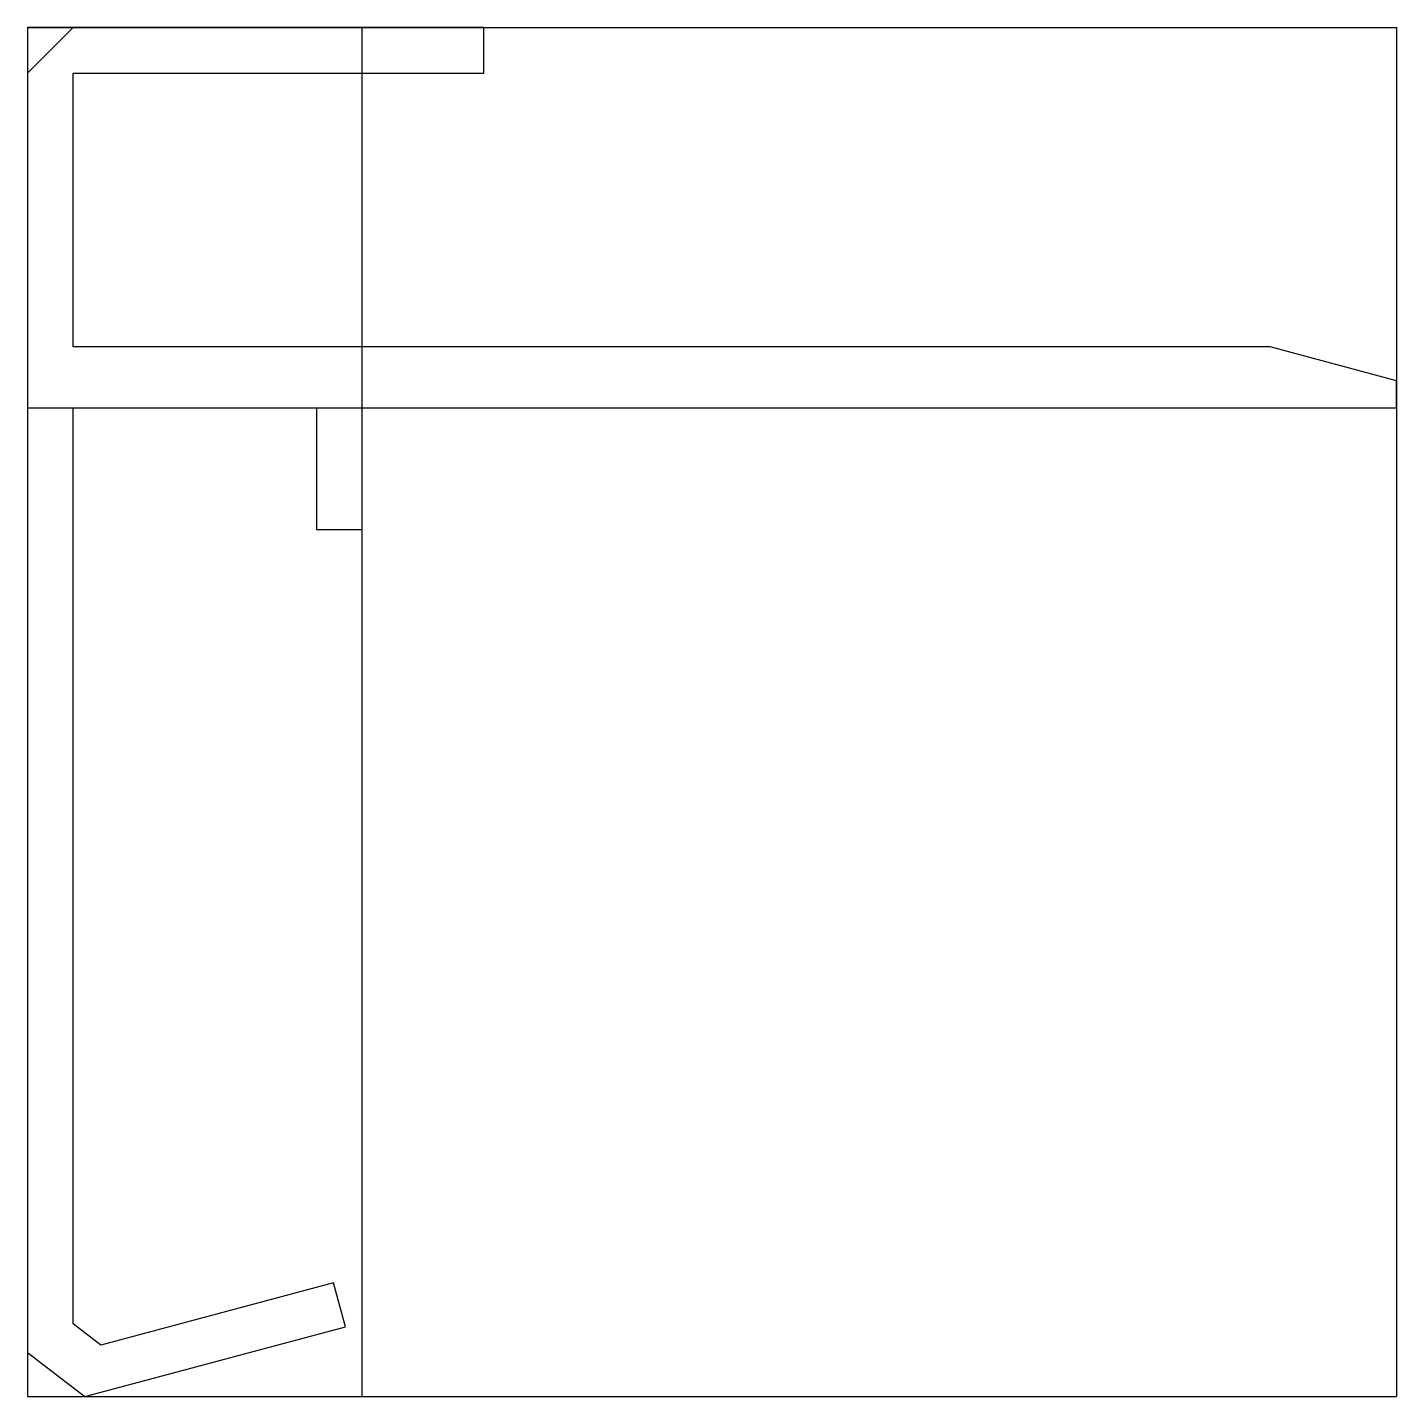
# Model space of a CAD drawing. Extents: x -10.6 to 34.4, y -32.5 to 12.5.
import ezdxf

# ---------------------------------------------------------------- set-up
doc = ezdxf.new("R2010")
doc.units = 0
doc.layers.get('0').update_dxf_attribs({"linetype": 'CONTINUOUS'})

msp = doc.modelspace()

# ---------------------------------------------------------------- linework, layer by layer
at = {"linetype": 'CONTINUOUS'}
for p, q in [((-10.59, 12.5), (34.41, 12.5)), ((-10.59, 12.5), (-10.59, -32.5)), ((-10.59, 12.5), (-10.59, -31.05)), ((4.41, 12.5), (-10.59, 12.5)), ((-9.09, 12.5), (-10.59, 11)), ((4.41, 12.5), (-9.09, 12.5)), ((0.41, -32.5), (0.41, 12.5)), ((4.41, 11), (4.41, 12.5)), ((4.41, 11), (4.41, 12.5)), ((34.41, 12.5), (34.41, -32.5)), ((-10.59, 11), (-10.59, -31.05)), ((-9.09, 2), (-9.09, 11)), ((-9.09, 11), (4.41, 11)), ((-9.09, 2), (-9.09, 11)), ((-9.09, 11), (4.41, 11)), ((30.25, 2), (-9.09, 2)), ((30.25, 2), (-9.09, 2)), ((34.41, 0.88), (30.25, 2)), ((34.41, 0.88), (30.25, 2)), ((34.41, 0), (34.41, 0.88)), ((34.41, 0), (34.41, 0.88)), ((-10.59, 0), (34.41, 0)), ((-9.09, -30.11), (-9.09, 0)), ((-9.09, 0), (-1.09, 0)), ((-9.09, -30.11), (-9.09, 0)), ((-9.09, 0), (-1.09, 0)), ((-1.09, 0), (-1.09, -4)), ((-1.09, 0), (-1.09, -4)), ((0.41, -4), (0.41, 0)), ((0.41, 0), (34.41, 0)), ((0.41, -4), (0.41, 0)), ((0.41, 0), (34.41, 0)), ((-1.09, -4), (0.41, -4)), ((-1.09, -4), (0.41, -4)), ((-0.53, -28.76), (-8.18, -30.81)), ((-0.53, -28.76), (-8.18, -30.81)), ((-0.14, -30.21), (-0.53, -28.76)), ((-0.14, -30.21), (-0.53, -28.76)), ((-8.18, -30.81), (-9.09, -30.11)), ((-8.18, -30.81), (-9.09, -30.11)), ((-8.7, -32.5), (-0.14, -30.21)), ((-8.7, -32.5), (-0.14, -30.21)), ((-10.59, -31.05), (-8.7, -32.5)), ((-10.59, -31.05), (-8.7, -32.5)), ((-10.59, -32.5), (34.41, -32.5))]:
    msp.add_line(p, q, dxfattribs=at)

doc.saveas('drawing.dxf')
